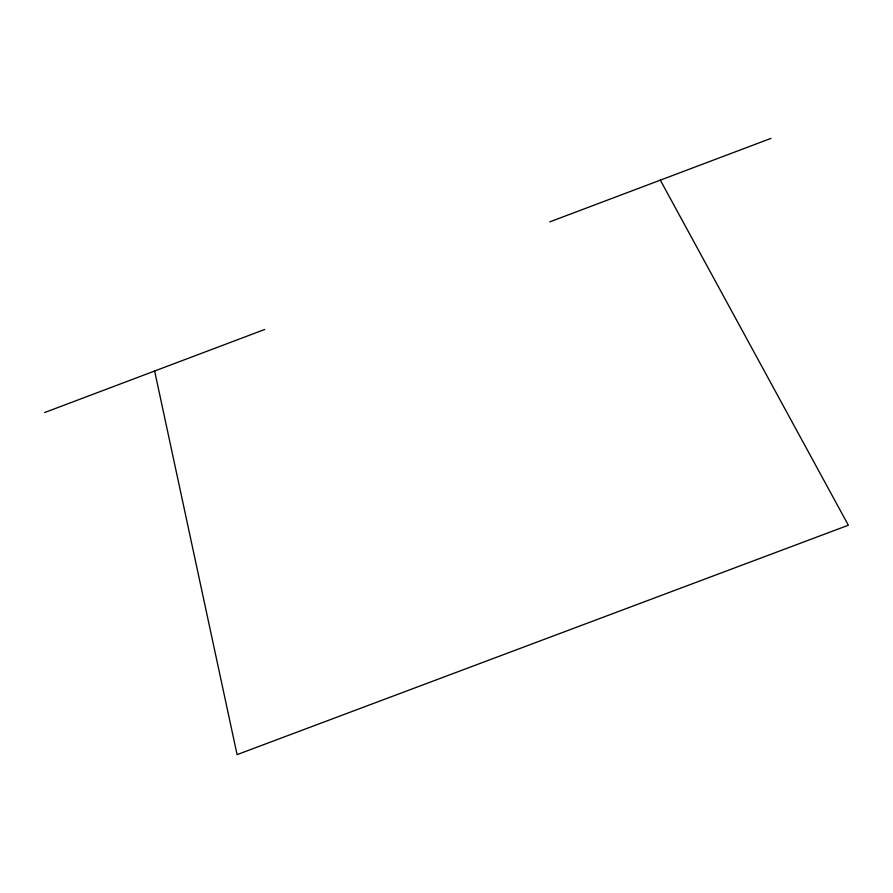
<?xml version="1.0" encoding="UTF-8"?>
<svg xmlns="http://www.w3.org/2000/svg" width="893" height="893" viewBox="0 0 893 893"><rect width="100%" height="100%" fill="white"/><g stroke="black" fill="none" stroke-linecap="round" stroke-linejoin="round"><path stroke-width="1.34" d="M44.65 412.533L264.73 329.461M549.764 221.877L771.005 138.37M660.318 180.14L848.35 525.229L237.08 754.63L154.634 371.019"/></g></svg>
